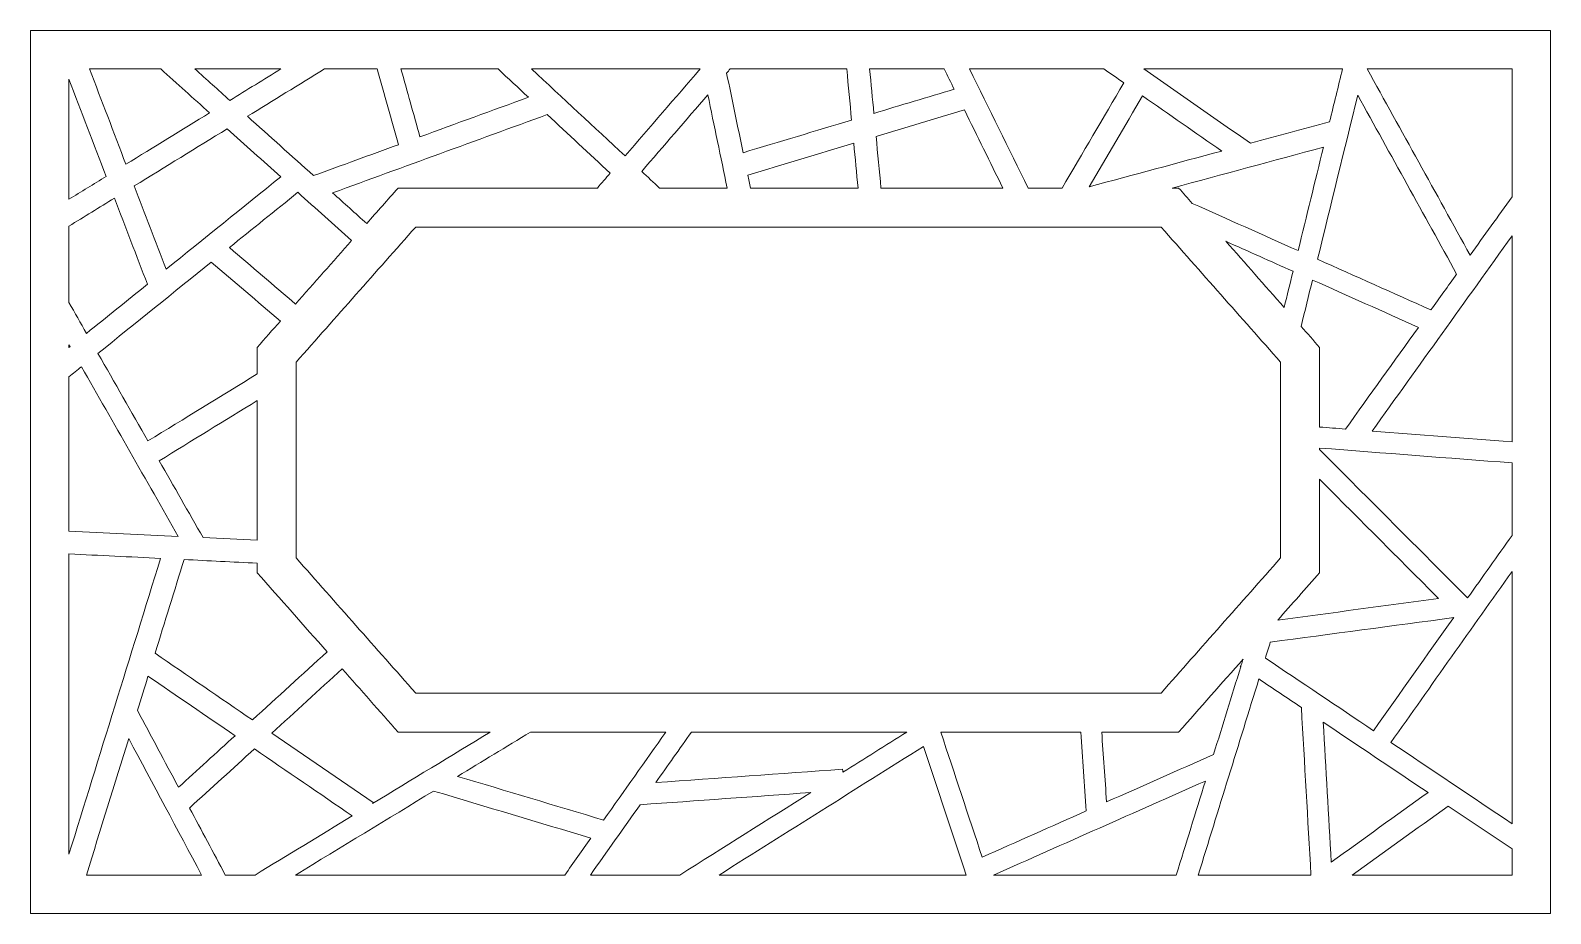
# Model space of a CAD drawing. Header units: centimetres. Extents: x -27.5 to -9, y -9.5 to -4.3.
# Drawn here: x -27.5 to -18.47, y -9.5 to -4.25 of the extents above; entities that cross this region are included whole.
import ezdxf

# ---------------------------------------------------------------- set-up
doc = ezdxf.new("R2010")
doc.units = ezdxf.units.CM
doc.header["$MEASUREMENT"] = 0
doc.layers.add('layer 1', color=7, linetype='Continuous')

msp = doc.modelspace()

# ---------------------------------------------------------------- linework, layer by layer
at = {"layer": 'layer 1', "color": 250, "lineweight": 9}
msp.add_open_spline([(-18.46718, -9.50001), (-18.46718, -7.751), (-18.46718, -6.00202), (-18.46718, -4.25301), (-18.46718, -4.25301), (-21.4781, -4.25301), (-24.48906, -4.25301), (-27.5, -4.25301), (-27.5, -4.25301), (-27.5, -6.00202), (-27.5, -7.751), (-27.5, -9.50001), (-27.5, -9.50001), (-24.48906, -9.50001), (-21.4781, -9.50001), (-18.46718, -9.50001)], degree=3, knots=[0, 0, 0, 0, 0.2, 0.2, 0.2, 0.2, 0.4, 0.4, 0.4, 0.4, 0.6, 0.6, 0.6, 0.6, 1, 1, 1, 1], dxfattribs=at)
at = {"layer": 'layer 1', "color": 7, "lineweight": 9}
for points, knots in [([(-26.72526, -4.48213), (-26.62866, -4.56903), (-26.53204, -4.65594), (-26.43541, -4.74283), (-26.43541, -4.74283), (-26.60105, -4.84467), (-26.7667, -4.94654), (-26.93234, -5.04841), (-26.93234, -5.04841), (-27.00448, -4.85963), (-27.07665, -4.6709), (-27.1488, -4.48213), (-27.1488, -4.48213), (-27.00761, -4.48213), (-26.86645, -4.48213), (-26.72526, -4.48213)], [0, 0, 0, 0, 0.2, 0.2, 0.2, 0.2, 0.4, 0.4, 0.4, 0.4, 0.6, 0.6, 0.6, 0.6, 1, 1, 1, 1]), ([(-26.01146, -4.48213), (-26.11264, -4.54436), (-26.21384, -4.60657), (-26.31502, -4.66879), (-26.31502, -4.66879), (-26.3842, -4.60657), (-26.45339, -4.54436), (-26.52256, -4.48213), (-26.52256, -4.48213), (-26.35219, -4.48213), (-26.18184, -4.48213), (-26.01146, -4.48213)], [0, 0, 0, 0, 0.25, 0.25, 0.25, 0.25, 0.5, 0.5, 0.5, 0.5, 1, 1, 1, 1]), ([(-25.43867, -4.48213), (-25.39686, -4.63205), (-25.35506, -4.78192), (-25.31325, -4.93185), (-25.31325, -4.93185), (-25.48146, -4.9932), (-25.64967, -5.05454), (-25.81792, -5.11588), (-25.81792, -5.11588), (-25.94856, -4.99835), (-26.07925, -4.88083), (-26.2099, -4.76332), (-26.2099, -4.76332), (-26.05751, -4.66959), (-25.90507, -4.57585), (-25.75264, -4.48213), (-25.75264, -4.48213), (-25.64798, -4.48213), (-25.54333, -4.48213), (-25.43867, -4.48213)], [0, 0, 0, 0, 0.1666667, 0.1666667, 0.1666667, 0.1666667, 0.3333333, 0.3333333, 0.3333333, 0.3333333, 0.5, 0.5, 0.5, 0.5, 0.6666667, 0.6666667, 0.6666667, 0.6666667, 1, 1, 1, 1]), ([(-24.72132, -4.48213), (-24.6611, -4.53811), (-24.6009, -4.59411), (-24.5407, -4.65011), (-24.5407, -4.65011), (-24.75564, -4.7285), (-24.9706, -4.80689), (-25.18553, -4.88528), (-25.18553, -4.88528), (-25.22301, -4.75089), (-25.26051, -4.6165), (-25.29798, -4.48213), (-25.29798, -4.48213), (-25.10577, -4.48213), (-24.91353, -4.48213), (-24.72132, -4.48213)], [0, 0, 0, 0, 0.2, 0.2, 0.2, 0.2, 0.4, 0.4, 0.4, 0.4, 0.6, 0.6, 0.6, 0.6, 1, 1, 1, 1]), ([(-23.52048, -4.48213), (-23.66917, -4.65439), (-23.81788, -4.82664), (-23.96657, -4.99887), (-23.96657, -4.99887), (-24.15179, -4.82664), (-24.337, -4.65439), (-24.52222, -4.48213), (-24.52222, -4.48213), (-24.18829, -4.48213), (-23.85438, -4.48213), (-23.52048, -4.48213)], [0, 0, 0, 0, 0.25, 0.25, 0.25, 0.25, 0.5, 0.5, 0.5, 0.5, 1, 1, 1, 1]), ([(-22.64946, -4.48213), (-22.63983, -4.58331), (-22.63022, -4.68449), (-22.6206, -4.78568), (-22.6206, -4.78568), (-22.83537, -4.85027), (-23.05016, -4.91483), (-23.26494, -4.9794), (-23.26494, -4.9794), (-23.29768, -4.82172), (-23.33042, -4.66405), (-23.36319, -4.50638), (-23.36319, -4.50638), (-23.35622, -4.49829), (-23.34925, -4.49022), (-23.34225, -4.48213), (-23.34225, -4.48213), (-23.11132, -4.48213), (-22.8804, -4.48213), (-22.64946, -4.48213)], [0, 0, 0, 0, 0.1666667, 0.1666667, 0.1666667, 0.1666667, 0.3333333, 0.3333333, 0.3333333, 0.3333333, 0.5, 0.5, 0.5, 0.5, 0.6666667, 0.6666667, 0.6666667, 0.6666667, 1, 1, 1, 1]), ([(-22.07038, -4.48213), (-22.05059, -4.52222), (-22.03082, -4.56232), (-22.01104, -4.60241), (-22.01104, -4.60241), (-22.17011, -4.65026), (-22.32915, -4.69805), (-22.48818, -4.74589), (-22.48818, -4.74589), (-22.49654, -4.65796), (-22.50489, -4.57004), (-22.51325, -4.48213), (-22.51325, -4.48213), (-22.36562, -4.48213), (-22.218, -4.48213), (-22.07038, -4.48213)], [0, 0, 0, 0, 0.2, 0.2, 0.2, 0.2, 0.4, 0.4, 0.4, 0.4, 0.6, 0.6, 0.6, 0.6, 1, 1, 1, 1]), ([(-21.12158, -4.48213), (-21.08202, -4.50968), (-21.04246, -4.53721), (-21.00293, -4.56474), (-21.00293, -4.56474), (-21.12513, -4.77297), (-21.24731, -4.98118), (-21.36954, -5.18939), (-21.36954, -5.18939), (-21.43655, -5.18939), (-21.50357, -5.18939), (-21.57059, -5.18939), (-21.57059, -5.18939), (-21.68681, -4.95364), (-21.80303, -4.71789), (-21.91928, -4.48213), (-21.91928, -4.48213), (-21.65337, -4.48213), (-21.38749, -4.48213), (-21.12158, -4.48213)], [0, 0, 0, 0, 0.1666667, 0.1666667, 0.1666667, 0.1666667, 0.3333333, 0.3333333, 0.3333333, 0.3333333, 0.5, 0.5, 0.5, 0.5, 0.6666667, 0.6666667, 0.6666667, 0.6666667, 1, 1, 1, 1]), ([(-19.70337, -4.48213), (-19.72899, -4.58682), (-19.75463, -4.69154), (-19.78024, -4.79626), (-19.78024, -4.79626), (-19.93714, -4.83865), (-20.09402, -4.88108), (-20.25091, -4.92348), (-20.25091, -4.92348), (-20.46222, -4.77637), (-20.67351, -4.62926), (-20.8848, -4.48213), (-20.8848, -4.48213), (-20.491, -4.48213), (-20.09718, -4.48213), (-19.70337, -4.48213)], [0, 0, 0, 0, 0.2, 0.2, 0.2, 0.2, 0.4, 0.4, 0.4, 0.4, 0.6, 0.6, 0.6, 0.6, 1, 1, 1, 1]), ([(-18.6963, -5.24145), (-18.77921, -5.35707), (-18.86209, -5.47268), (-18.94497, -5.5883), (-18.94497, -5.5883), (-19.14896, -5.21957), (-19.35293, -4.85084), (-19.55691, -4.48213), (-19.55691, -4.48213), (-19.27005, -4.48213), (-18.98317, -4.48213), (-18.6963, -4.48213), (-18.6963, -4.48213), (-18.6963, -4.73526), (-18.6963, -4.98834), (-18.6963, -5.24145)], [0, 0, 0, 0, 0.2, 0.2, 0.2, 0.2, 0.4, 0.4, 0.4, 0.4, 0.6, 0.6, 0.6, 0.6, 1, 1, 1, 1]), ([(-27.27087, -4.54222), (-27.19718, -4.735), (-27.12348, -4.92782), (-27.04978, -5.12062), (-27.04978, -5.12062), (-27.12348, -5.16596), (-27.19718, -5.21127), (-27.27087, -5.25658), (-27.27087, -5.25658), (-27.27087, -5.01845), (-27.27087, -4.78034), (-27.27087, -4.54222)], [0, 0, 0, 0, 0.25, 0.25, 0.25, 0.25, 0.5, 0.5, 0.5, 0.5, 1, 1, 1, 1]), ([(-23.76176, -5.18939), (-23.79707, -5.15653), (-23.8324, -5.12368), (-23.86772, -5.09082), (-23.86772, -5.09082), (-23.73675, -4.93911), (-23.60578, -4.78742), (-23.47483, -4.63568), (-23.47483, -4.63568), (-23.43648, -4.82024), (-23.39814, -5.00481), (-23.35979, -5.18939), (-23.35979, -5.18939), (-23.49379, -5.18939), (-23.62776, -5.18939), (-23.76176, -5.18939)], [0, 0, 0, 0, 0.2, 0.2, 0.2, 0.2, 0.4, 0.4, 0.4, 0.4, 0.6, 0.6, 0.6, 0.6, 1, 1, 1, 1]), ([(-20.89129, -4.64246), (-20.73469, -4.7515), (-20.57809, -4.86053), (-20.42149, -4.96956), (-20.42149, -4.96956), (-20.68368, -5.04043), (-20.94589, -5.11129), (-21.20808, -5.18217), (-21.20808, -5.18217), (-21.10249, -5.00228), (-20.99689, -4.82235), (-20.89129, -4.64246)], [0, 0, 0, 0, 0.25, 0.25, 0.25, 0.25, 0.5, 0.5, 0.5, 0.5, 1, 1, 1, 1]), ([(-19.02531, -5.70035), (-19.07633, -5.7715), (-19.12735, -5.84265), (-19.17834, -5.9138), (-19.17834, -5.9138), (-19.40288, -5.81354), (-19.62738, -5.71326), (-19.85189, -5.613), (-19.85189, -5.613), (-19.77234, -5.28786), (-19.69278, -4.96274), (-19.61323, -4.6376), (-19.61323, -4.6376), (-19.41724, -4.99184), (-19.22128, -5.3461), (-19.02531, -5.70035)], [0, 0, 0, 0, 0.2, 0.2, 0.2, 0.2, 0.4, 0.4, 0.4, 0.4, 0.6, 0.6, 0.6, 0.6, 1, 1, 1, 1]), ([(-25.50169, -5.40029), (-25.56912, -5.33961), (-25.63659, -5.27895), (-25.70405, -5.21826), (-25.70405, -5.21826), (-25.2792, -5.06335), (-24.85438, -4.90842), (-24.42953, -4.75351), (-24.42953, -4.75351), (-24.30478, -4.86954), (-24.18001, -4.98558), (-24.05523, -5.1016), (-24.05523, -5.1016), (-24.0805, -5.13085), (-24.10574, -5.16012), (-24.13099, -5.18939), (-24.13099, -5.18939), (-24.52569, -5.18939), (-24.92038, -5.18939), (-25.31506, -5.18939), (-25.31506, -5.18939), (-25.37728, -5.25969), (-25.43948, -5.32998), (-25.50169, -5.40029)], [0, 0, 0, 0, 0.1428571, 0.1428571, 0.1428571, 0.1428571, 0.2857143, 0.2857143, 0.2857143, 0.2857143, 0.4285714, 0.4285714, 0.4285714, 0.4285714, 0.5714286, 0.5714286, 0.5714286, 0.5714286, 0.7142857, 0.7142857, 0.7142857, 0.7142857, 1, 1, 1, 1]), ([(-22.44604, -5.18939), (-22.45574, -5.08736), (-22.46543, -4.98538), (-22.47511, -4.88335), (-22.47511, -4.88335), (-22.3002, -4.83075), (-22.12526, -4.77818), (-21.95034, -4.72559), (-21.95034, -4.72559), (-21.87411, -4.88018), (-21.79789, -5.03476), (-21.72166, -5.18939), (-21.72166, -5.18939), (-21.96314, -5.18939), (-22.20459, -5.18939), (-22.44604, -5.18939)], [0, 0, 0, 0, 0.2, 0.2, 0.2, 0.2, 0.4, 0.4, 0.4, 0.4, 0.6, 0.6, 0.6, 0.6, 1, 1, 1, 1]), ([(-26.01262, -5.12307), (-26.23974, -5.30607), (-26.46684, -5.48905), (-26.69397, -5.67204), (-26.69397, -5.67204), (-26.75701, -5.50712), (-26.82006, -5.34221), (-26.88309, -5.17726), (-26.88309, -5.17726), (-26.69883, -5.06396), (-26.51459, -4.95066), (-26.33031, -4.83734), (-26.33031, -4.83734), (-26.22441, -4.93258), (-26.11852, -5.02783), (-26.01262, -5.12307)], [0, 0, 0, 0, 0.2, 0.2, 0.2, 0.2, 0.4, 0.4, 0.4, 0.4, 0.6, 0.6, 0.6, 0.6, 1, 1, 1, 1]), ([(-23.22129, -5.18939), (-23.22661, -5.16374), (-23.23195, -5.13811), (-23.23728, -5.11248), (-23.23728, -5.11248), (-23.02737, -5.0494), (-22.81745, -4.98627), (-22.60755, -4.92317), (-22.60755, -4.92317), (-22.59912, -5.0119), (-22.59069, -5.10063), (-22.58226, -5.18939), (-22.58226, -5.18939), (-22.79529, -5.18939), (-23.00831, -5.18939), (-23.22129, -5.18939)], [0, 0, 0, 0, 0.2, 0.2, 0.2, 0.2, 0.4, 0.4, 0.4, 0.4, 0.6, 0.6, 0.6, 0.6, 1, 1, 1, 1]), ([(-20.71505, -5.18939), (-20.41571, -5.10847), (-20.11638, -5.02759), (-19.81704, -4.94667), (-19.81704, -4.94667), (-19.86719, -5.15158), (-19.91733, -5.35649), (-19.96745, -5.56137), (-19.96745, -5.56137), (-20.17705, -5.46776), (-20.38665, -5.37417), (-20.59624, -5.28054), (-20.59624, -5.28054), (-20.59626, -5.28063), (-20.59632, -5.28071), (-20.59636, -5.28081), (-20.59636, -5.28081), (-20.62332, -5.25035), (-20.6503, -5.21987), (-20.67726, -5.18939), (-20.67726, -5.18939), (-20.68986, -5.18939), (-20.70246, -5.18939), (-20.71505, -5.18939)], [0, 0, 0, 0, 0.1428571, 0.1428571, 0.1428571, 0.1428571, 0.2857143, 0.2857143, 0.2857143, 0.2857143, 0.4285714, 0.4285714, 0.4285714, 0.4285714, 0.5714286, 0.5714286, 0.5714286, 0.5714286, 0.7142857, 0.7142857, 0.7142857, 0.7142857, 1, 1, 1, 1]), ([(-25.92496, -5.8787), (-26.05584, -5.76676), (-26.18674, -5.65484), (-26.31764, -5.54294), (-26.31764, -5.54294), (-26.18193, -5.43359), (-26.04623, -5.32423), (-25.91051, -5.2149), (-25.91051, -5.2149), (-25.80417, -5.31054), (-25.69786, -5.40617), (-25.59152, -5.50179), (-25.59152, -5.50179), (-25.70267, -5.62742), (-25.81381, -5.75304), (-25.92496, -5.8787)], [0, 0, 0, 0, 0.2, 0.2, 0.2, 0.2, 0.4, 0.4, 0.4, 0.4, 0.6, 0.6, 0.6, 0.6, 1, 1, 1, 1]), ([(-27.27087, -5.41574), (-27.18076, -5.36032), (-27.09065, -5.3049), (-27.00052, -5.24949), (-27.00052, -5.24949), (-26.93529, -5.42011), (-26.87007, -5.59075), (-26.80484, -5.7614), (-26.80484, -5.7614), (-26.92541, -5.85854), (-27.04599, -5.95567), (-27.16655, -6.05283), (-27.16655, -6.05283), (-27.20133, -5.9919), (-27.23611, -5.93094), (-27.27087, -5.87001), (-27.27087, -5.87001), (-27.27087, -5.71859), (-27.27087, -5.56718), (-27.27087, -5.41574)], [0, 0, 0, 0, 0.1666667, 0.1666667, 0.1666667, 0.1666667, 0.3333333, 0.3333333, 0.3333333, 0.3333333, 0.5, 0.5, 0.5, 0.5, 0.6666667, 0.6666667, 0.6666667, 0.6666667, 1, 1, 1, 1]), ([(-20.07129, -6.22389), (-20.07129, -6.61158), (-20.07129, -6.9993), (-20.07129, -7.387), (-20.07129, -7.387), (-20.30806, -7.6546), (-20.54485, -7.92221), (-20.78162, -8.1898), (-20.78162, -8.1898), (-22.25797, -8.1898), (-23.73434, -8.1898), (-25.21073, -8.1898), (-25.21073, -8.1898), (-25.44748, -7.92221), (-25.68426, -7.6546), (-25.92106, -7.387), (-25.92106, -7.387), (-25.92106, -6.9993), (-25.92106, -6.61158), (-25.92106, -6.22389), (-25.92106, -6.22389), (-25.68426, -5.95628), (-25.44748, -5.68869), (-25.21073, -5.42108), (-25.21073, -5.42108), (-23.73434, -5.42108), (-22.25797, -5.42108), (-20.78162, -5.42108), (-20.78162, -5.42108), (-20.54485, -5.68869), (-20.30806, -5.95628), (-20.07129, -6.22389)], [0, 0, 0, 0, 0.1111111, 0.1111111, 0.1111111, 0.1111111, 0.2222222, 0.2222222, 0.2222222, 0.2222222, 0.3333333, 0.3333333, 0.3333333, 0.3333333, 0.4444444, 0.4444444, 0.4444444, 0.4444444, 0.5555556, 0.5555556, 0.5555556, 0.5555556, 0.6666667, 0.6666667, 0.6666667, 0.6666667, 0.7777778, 0.7777778, 0.7777778, 0.7777778, 1, 1, 1, 1]), ([(-20.39733, -5.50575), (-20.26407, -5.56528), (-20.13081, -5.6248), (-19.99755, -5.68432), (-19.99755, -5.68432), (-20.015, -5.75567), (-20.03245, -5.82704), (-20.04992, -5.89839), (-20.04992, -5.89839), (-20.16573, -5.76752), (-20.28152, -5.63662), (-20.39733, -5.50575)], [0, 0, 0, 0, 0.25, 0.25, 0.25, 0.25, 0.5, 0.5, 0.5, 0.5, 1, 1, 1, 1]), ([(-18.6963, -6.69782), (-18.9734, -6.67642), (-19.25049, -6.65502), (-19.5276, -6.63363), (-19.5276, -6.63363), (-19.25049, -6.24713), (-18.9734, -5.86062), (-18.6963, -5.47415), (-18.6963, -5.47415), (-18.6963, -5.88204), (-18.6963, -6.28991), (-18.6963, -6.69782)], [0, 0, 0, 0, 0.25, 0.25, 0.25, 0.25, 0.5, 0.5, 0.5, 0.5, 1, 1, 1, 1]), ([(-26.15275, -6.29402), (-26.36901, -6.42677), (-26.58529, -6.55953), (-26.80159, -6.69231), (-26.80159, -6.69231), (-26.90055, -6.51892), (-26.99953, -6.3455), (-27.09849, -6.17208), (-27.09849, -6.17208), (-26.87398, -5.99122), (-26.6495, -5.81032), (-26.42499, -5.62943), (-26.42499, -5.62943), (-26.28825, -5.74633), (-26.15151, -5.86327), (-26.01476, -5.98017), (-26.01476, -5.98017), (-26.06076, -6.03216), (-26.10675, -6.08413), (-26.15275, -6.13609), (-26.15275, -6.13609), (-26.15275, -6.18875), (-26.15275, -6.24139), (-26.15275, -6.29402)], [0, 0, 0, 0, 0.1428571, 0.1428571, 0.1428571, 0.1428571, 0.2857143, 0.2857143, 0.2857143, 0.2857143, 0.4285714, 0.4285714, 0.4285714, 0.4285714, 0.5714286, 0.5714286, 0.5714286, 0.5714286, 0.7142857, 0.7142857, 0.7142857, 0.7142857, 1, 1, 1, 1]), ([(-19.9495, -6.01189), (-19.92699, -5.9199), (-19.90449, -5.82793), (-19.88197, -5.73594), (-19.88197, -5.73594), (-19.6721, -5.82966), (-19.46227, -5.9234), (-19.25241, -6.01711), (-19.25241, -6.01711), (-19.39683, -6.21857), (-19.54125, -6.41998), (-19.68566, -6.62144), (-19.68566, -6.62144), (-19.73696, -6.61746), (-19.78828, -6.6135), (-19.8396, -6.60954), (-19.8396, -6.60954), (-19.8396, -6.45171), (-19.8396, -6.29392), (-19.8396, -6.13609), (-19.8396, -6.13609), (-19.87624, -6.09469), (-19.91286, -6.0533), (-19.9495, -6.01189)], [0, 0, 0, 0, 0.1428571, 0.1428571, 0.1428571, 0.1428571, 0.2857143, 0.2857143, 0.2857143, 0.2857143, 0.4285714, 0.4285714, 0.4285714, 0.4285714, 0.5714286, 0.5714286, 0.5714286, 0.5714286, 0.7142857, 0.7142857, 0.7142857, 0.7142857, 1, 1, 1, 1]), ([(-27.27087, -6.1208), (-27.26877, -6.12446), (-27.26667, -6.12813), (-27.26457, -6.13182), (-27.26457, -6.13182), (-27.26667, -6.13353), (-27.26877, -6.13521), (-27.27087, -6.13688), (-27.27087, -6.13688), (-27.27087, -6.13153), (-27.27087, -6.12617), (-27.27087, -6.1208)], [0, 0, 0, 0, 0.25, 0.25, 0.25, 0.25, 0.5, 0.5, 0.5, 0.5, 1, 1, 1, 1]), ([(-27.27087, -6.31099), (-27.24609, -6.29103), (-27.22129, -6.27105), (-27.19652, -6.25109), (-27.19652, -6.25109), (-27.00475, -6.58711), (-26.81298, -6.92314), (-26.62118, -7.25916), (-26.62118, -7.25916), (-26.83775, -7.2485), (-27.05432, -7.23785), (-27.27087, -7.22717), (-27.27087, -7.22717), (-27.27087, -6.92179), (-27.27087, -6.61639), (-27.27087, -6.31099)], [0, 0, 0, 0, 0.2, 0.2, 0.2, 0.2, 0.4, 0.4, 0.4, 0.4, 0.6, 0.6, 0.6, 0.6, 1, 1, 1, 1]), ([(-26.15275, -7.28224), (-26.25981, -7.27697), (-26.36688, -7.2717), (-26.47396, -7.26642), (-26.47396, -7.26642), (-26.56081, -7.11421), (-26.64768, -6.962), (-26.73454, -6.80981), (-26.73454, -6.80981), (-26.54061, -6.69077), (-26.34668, -6.57173), (-26.15275, -6.45269), (-26.15275, -6.45269), (-26.15275, -6.72921), (-26.15275, -7.00571), (-26.15275, -7.28224)], [0, 0, 0, 0, 0.2, 0.2, 0.2, 0.2, 0.4, 0.4, 0.4, 0.4, 0.6, 0.6, 0.6, 0.6, 1, 1, 1, 1]), ([(-18.6963, -7.25335), (-18.78424, -7.37723), (-18.87217, -7.50111), (-18.96009, -7.62496), (-18.96009, -7.62496), (-19.25326, -7.33119), (-19.54642, -7.03743), (-19.8396, -6.74364), (-19.8396, -6.74364), (-19.8396, -6.74053), (-19.8396, -6.73742), (-19.8396, -6.73432), (-19.8396, -6.73432), (-19.45851, -6.76375), (-19.07742, -6.79316), (-18.6963, -6.82258), (-18.6963, -6.82258), (-18.6963, -6.96618), (-18.6963, -7.10977), (-18.6963, -7.25335)], [0, 0, 0, 0, 0.1666667, 0.1666667, 0.1666667, 0.1666667, 0.3333333, 0.3333333, 0.3333333, 0.3333333, 0.5, 0.5, 0.5, 0.5, 0.6666667, 0.6666667, 0.6666667, 0.6666667, 1, 1, 1, 1]), ([(-19.8396, -6.91991), (-19.6039, -7.15611), (-19.3682, -7.39229), (-19.1325, -7.62845), (-19.1325, -7.62845), (-19.45117, -7.67101), (-19.76988, -7.71359), (-20.08856, -7.75616), (-20.08856, -7.75616), (-20.00558, -7.66237), (-19.92258, -7.56857), (-19.8396, -7.47477), (-19.8396, -7.47477), (-19.8396, -7.28984), (-19.8396, -7.10486), (-19.8396, -6.91991)], [0, 0, 0, 0, 0.2, 0.2, 0.2, 0.2, 0.4, 0.4, 0.4, 0.4, 0.6, 0.6, 0.6, 0.6, 1, 1, 1, 1]), ([(-27.27087, -7.36294), (-27.08944, -7.37186), (-26.90798, -7.3808), (-26.72656, -7.38974), (-26.72656, -7.38974), (-26.90798, -7.97561), (-27.08944, -8.5615), (-27.27087, -9.14734), (-27.27087, -9.14734), (-27.27087, -8.55256), (-27.27087, -7.95775), (-27.27087, -7.36294)], [0, 0, 0, 0, 0.25, 0.25, 0.25, 0.25, 0.5, 0.5, 0.5, 0.5, 1, 1, 1, 1]), ([(-25.73708, -7.94458), (-25.88508, -8.07945), (-26.03312, -8.21433), (-26.18113, -8.34923), (-26.18113, -8.34923), (-26.37385, -8.21739), (-26.56658, -8.08557), (-26.75929, -7.95373), (-26.75929, -7.95373), (-26.70178, -7.76803), (-26.64428, -7.58234), (-26.58675, -7.39663), (-26.58675, -7.39663), (-26.44209, -7.40375), (-26.29741, -7.4109), (-26.15275, -7.418), (-26.15275, -7.418), (-26.15275, -7.43695), (-26.15275, -7.45587), (-26.15275, -7.47477), (-26.15275, -7.47477), (-26.01419, -7.63139), (-25.87562, -7.78797), (-25.73708, -7.94458)], [0, 0, 0, 0, 0.1428571, 0.1428571, 0.1428571, 0.1428571, 0.2857143, 0.2857143, 0.2857143, 0.2857143, 0.4285714, 0.4285714, 0.4285714, 0.4285714, 0.5714286, 0.5714286, 0.5714286, 0.5714286, 0.7142857, 0.7142857, 0.7142857, 0.7142857, 1, 1, 1, 1]), ([(-18.6963, -8.96596), (-18.9363, -8.80487), (-19.17628, -8.64377), (-19.41625, -8.48266), (-19.41625, -8.48266), (-19.17628, -8.14459), (-18.9363, -7.80651), (-18.6963, -7.46842), (-18.6963, -7.46842), (-18.6963, -7.9676), (-18.6963, -8.46679), (-18.6963, -8.96596)], [0, 0, 0, 0, 0.25, 0.25, 0.25, 0.25, 0.5, 0.5, 0.5, 0.5, 1, 1, 1, 1]), ([(-19.04309, -7.74186), (-19.20194, -7.96566), (-19.36079, -8.18946), (-19.51965, -8.41326), (-19.51965, -8.41326), (-19.73374, -8.26955), (-19.94782, -8.12582), (-20.16193, -7.9821), (-20.16193, -7.9821), (-20.15213, -7.95053), (-20.14235, -7.91897), (-20.13258, -7.88737), (-20.13258, -7.88737), (-19.76942, -7.83888), (-19.40625, -7.79038), (-19.04309, -7.74186)], [0, 0, 0, 0, 0.2, 0.2, 0.2, 0.2, 0.4, 0.4, 0.4, 0.4, 0.6, 0.6, 0.6, 0.6, 1, 1, 1, 1]), ([(-20.29432, -7.98871), (-20.29782, -8), (-20.30131, -8.01132), (-20.30481, -8.02261), (-20.30481, -8.02261), (-20.30692, -8.02571), (-20.30901, -8.02883), (-20.31112, -8.03193), (-20.31112, -8.03193), (-20.31016, -8.03257), (-20.30922, -8.0332), (-20.30828, -8.03383), (-20.30828, -8.03383), (-20.36204, -8.20743), (-20.41581, -8.38102), (-20.46957, -8.55462), (-20.46957, -8.55462), (-20.68153, -8.64868), (-20.89347, -8.7427), (-21.1054, -8.83676), (-21.1054, -8.83676), (-21.11506, -8.69836), (-21.12473, -8.55993), (-21.1344, -8.42152), (-21.1344, -8.42152), (-20.98202, -8.42152), (-20.82964, -8.42152), (-20.67726, -8.42152), (-20.67726, -8.42152), (-20.54962, -8.27722), (-20.42196, -8.13298), (-20.29432, -7.98871)], [0, 0, 0, 0, 0.1111111, 0.1111111, 0.1111111, 0.1111111, 0.2222222, 0.2222222, 0.2222222, 0.2222222, 0.3333333, 0.3333333, 0.3333333, 0.3333333, 0.4444444, 0.4444444, 0.4444444, 0.4444444, 0.5555556, 0.5555556, 0.5555556, 0.5555556, 0.6666667, 0.6666667, 0.6666667, 0.6666667, 0.7777778, 0.7777778, 0.7777778, 0.7777778, 1, 1, 1, 1]), ([(-26.28413, -8.44306), (-26.39616, -8.54517), (-26.5082, -8.64727), (-26.62023, -8.74935), (-26.62023, -8.74935), (-26.70156, -8.59705), (-26.78287, -8.44474), (-26.86417, -8.2924), (-26.86417, -8.2924), (-26.84322, -8.22469), (-26.82225, -8.15699), (-26.80128, -8.08931), (-26.80128, -8.08931), (-26.62888, -8.20721), (-26.45649, -8.32514), (-26.28413, -8.44306)], [0, 0, 0, 0, 0.2, 0.2, 0.2, 0.2, 0.4, 0.4, 0.4, 0.4, 0.6, 0.6, 0.6, 0.6, 1, 1, 1, 1]), ([(-24.76793, -8.42152), (-25.00109, -8.56326), (-25.23427, -8.70504), (-25.46745, -8.84678), (-25.46745, -8.84678), (-25.46594, -8.84469), (-25.46446, -8.84258), (-25.46298, -8.84046), (-25.46298, -8.84046), (-25.66403, -8.70296), (-25.86507, -8.56543), (-26.06612, -8.42788), (-26.06612, -8.42788), (-25.9265, -8.30063), (-25.78683, -8.17339), (-25.64719, -8.04614), (-25.64719, -8.04614), (-25.5365, -8.17127), (-25.42577, -8.29639), (-25.31506, -8.42152), (-25.31506, -8.42152), (-25.1327, -8.42152), (-24.9503, -8.42152), (-24.76793, -8.42152)], [0, 0, 0, 0, 0.1428571, 0.1428571, 0.1428571, 0.1428571, 0.2857143, 0.2857143, 0.2857143, 0.2857143, 0.4285714, 0.4285714, 0.4285714, 0.4285714, 0.5714286, 0.5714286, 0.5714286, 0.5714286, 0.7142857, 0.7142857, 0.7142857, 0.7142857, 1, 1, 1, 1]), ([(-20.56103, -9.27088), (-20.44082, -8.88267), (-20.3206, -8.49448), (-20.20036, -8.10627), (-20.20036, -8.10627), (-20.11626, -8.16273), (-20.0322, -8.21919), (-19.94811, -8.27562), (-19.94811, -8.27562), (-19.92906, -8.60737), (-19.91004, -8.93911), (-19.89101, -9.27088), (-19.89101, -9.27088), (-20.11435, -9.27088), (-20.33768, -9.27088), (-20.56103, -9.27088)], [0, 0, 0, 0, 0.2, 0.2, 0.2, 0.2, 0.4, 0.4, 0.4, 0.4, 0.6, 0.6, 0.6, 0.6, 1, 1, 1, 1]), ([(-19.81852, -8.36261), (-19.61085, -8.50205), (-19.40316, -8.64146), (-19.19547, -8.78087), (-19.19547, -8.78087), (-19.38726, -8.91861), (-19.57906, -9.05636), (-19.77083, -9.19409), (-19.77083, -9.19409), (-19.78673, -8.91692), (-19.80262, -8.63977), (-19.81852, -8.36261)], [0, 0, 0, 0, 0.25, 0.25, 0.25, 0.25, 0.5, 0.5, 0.5, 0.5, 1, 1, 1, 1]), ([(-27.16721, -9.27088), (-27.08346, -9.00047), (-26.99973, -8.73008), (-26.91599, -8.45967), (-26.91599, -8.45967), (-26.77163, -8.73008), (-26.62728, -9.00047), (-26.48294, -9.27088), (-26.48294, -9.27088), (-26.71104, -9.27088), (-26.93911, -9.27088), (-27.16721, -9.27088)], [0, 0, 0, 0, 0.25, 0.25, 0.25, 0.25, 0.5, 0.5, 0.5, 0.5, 1, 1, 1, 1]), ([(-23.72456, -8.42152), (-23.8478, -8.59585), (-23.97101, -8.77022), (-24.09424, -8.94455), (-24.09424, -8.94455), (-24.38326, -8.85797), (-24.67226, -8.77137), (-24.96128, -8.68481), (-24.96128, -8.68481), (-24.81693, -8.59705), (-24.67256, -8.50928), (-24.52821, -8.42152), (-24.52821, -8.42152), (-24.26034, -8.42152), (-23.99244, -8.42152), (-23.72456, -8.42152)], [0, 0, 0, 0, 0.2, 0.2, 0.2, 0.2, 0.4, 0.4, 0.4, 0.4, 0.6, 0.6, 0.6, 0.6, 1, 1, 1, 1]), ([(-22.29177, -8.42152), (-22.41847, -8.50122), (-22.54515, -8.58091), (-22.67186, -8.66065), (-22.67186, -8.66065), (-22.6725, -8.6546), (-22.67313, -8.64858), (-22.67377, -8.64255), (-22.67377, -8.64255), (-23.04394, -8.66895), (-23.41414, -8.69537), (-23.7843, -8.72179), (-23.7843, -8.72179), (-23.71356, -8.6217), (-23.64282, -8.5216), (-23.57207, -8.42152), (-23.57207, -8.42152), (-23.14531, -8.42152), (-22.71854, -8.42152), (-22.29177, -8.42152)], [0, 0, 0, 0, 0.1666667, 0.1666667, 0.1666667, 0.1666667, 0.3333333, 0.3333333, 0.3333333, 0.3333333, 0.5, 0.5, 0.5, 0.5, 0.6666667, 0.6666667, 0.6666667, 0.6666667, 1, 1, 1, 1]), ([(-21.25907, -8.42152), (-21.24814, -8.57781), (-21.23725, -8.7341), (-21.22634, -8.89043), (-21.22634, -8.89043), (-21.43242, -8.98185), (-21.63848, -9.0733), (-21.84454, -9.16473), (-21.84454, -9.16473), (-21.92661, -8.91699), (-22.0087, -8.66923), (-22.09078, -8.42152), (-22.09078, -8.42152), (-21.81352, -8.42152), (-21.5363, -8.42152), (-21.25907, -8.42152)], [0, 0, 0, 0, 0.2, 0.2, 0.2, 0.2, 0.4, 0.4, 0.4, 0.4, 0.6, 0.6, 0.6, 0.6, 1, 1, 1, 1]), ([(-26.34185, -9.27088), (-26.41269, -9.13817), (-26.48351, -9.00548), (-26.55436, -8.87276), (-26.55436, -8.87276), (-26.42594, -8.75577), (-26.29752, -8.63874), (-26.16912, -8.52171), (-26.16912, -8.52171), (-25.97518, -8.65437), (-25.78125, -8.78705), (-25.58733, -8.91968), (-25.58733, -8.91968), (-25.77988, -9.03676), (-25.97241, -9.1538), (-26.16496, -9.27088), (-26.16496, -9.27088), (-26.22392, -9.27088), (-26.28289, -9.27088), (-26.34185, -9.27088)], [0, 0, 0, 0, 0.1666667, 0.1666667, 0.1666667, 0.1666667, 0.3333333, 0.3333333, 0.3333333, 0.3333333, 0.5, 0.5, 0.5, 0.5, 0.6666667, 0.6666667, 0.6666667, 0.6666667, 1, 1, 1, 1]), ([(-23.40802, -9.27088), (-23.00323, -9.01621), (-22.59844, -8.76155), (-22.19367, -8.50688), (-22.19367, -8.50688), (-22.10928, -8.76155), (-22.02492, -9.01621), (-21.94056, -9.27088), (-21.94056, -9.27088), (-22.42971, -9.27088), (-22.91887, -9.27088), (-23.40802, -9.27088)], [0, 0, 0, 0, 0.25, 0.25, 0.25, 0.25, 0.5, 0.5, 0.5, 0.5, 1, 1, 1, 1]), ([(-21.77671, -9.27088), (-21.3573, -9.08476), (-20.9379, -8.89865), (-20.51849, -8.71257), (-20.51849, -8.71257), (-20.5761, -8.89865), (-20.63376, -9.08476), (-20.69138, -9.27088), (-20.69138, -9.27088), (-21.05317, -9.27088), (-21.41492, -9.27088), (-21.77671, -9.27088)], [0, 0, 0, 0, 0.25, 0.25, 0.25, 0.25, 0.5, 0.5, 0.5, 0.5, 1, 1, 1, 1]), ([(-25.92526, -9.27088), (-25.65162, -9.10452), (-25.378, -8.93813), (-25.10436, -8.77179), (-25.10436, -8.77179), (-24.79288, -8.86509), (-24.48142, -8.95839), (-24.16997, -9.05172), (-24.16997, -9.05172), (-24.2216, -9.12476), (-24.27324, -9.19783), (-24.32487, -9.27088), (-24.32487, -9.27088), (-24.85833, -9.27088), (-25.39178, -9.27088), (-25.92526, -9.27088)], [0, 0, 0, 0, 0.2, 0.2, 0.2, 0.2, 0.4, 0.4, 0.4, 0.4, 0.6, 0.6, 0.6, 0.6, 1, 1, 1, 1]), ([(-24.17238, -9.27088), (-24.07398, -9.13164), (-23.97558, -8.99241), (-23.87718, -8.8532), (-23.87718, -8.8532), (-23.53909, -8.82906), (-23.20097, -8.80494), (-22.86286, -8.78083), (-22.86286, -8.78083), (-23.12254, -8.94417), (-23.38218, -9.10752), (-23.64183, -9.27088), (-23.64183, -9.27088), (-23.81866, -9.27088), (-23.99551, -9.27088), (-24.17238, -9.27088)], [0, 0, 0, 0, 0.2, 0.2, 0.2, 0.2, 0.4, 0.4, 0.4, 0.4, 0.6, 0.6, 0.6, 0.6, 1, 1, 1, 1]), ([(-19.6453, -9.27088), (-19.45531, -9.13443), (-19.26532, -8.99798), (-19.07533, -8.86153), (-19.07533, -8.86153), (-18.94898, -8.94635), (-18.82265, -9.03115), (-18.6963, -9.11596), (-18.6963, -9.11596), (-18.6963, -9.1676), (-18.6963, -9.21926), (-18.6963, -9.27088), (-18.6963, -9.27088), (-19.01265, -9.27088), (-19.32898, -9.27088), (-19.6453, -9.27088)], [0, 0, 0, 0, 0.2, 0.2, 0.2, 0.2, 0.4, 0.4, 0.4, 0.4, 0.6, 0.6, 0.6, 0.6, 1, 1, 1, 1])]:
    msp.add_open_spline(points, degree=3, knots=knots, dxfattribs=at)

doc.saveas('drawing.dxf')
